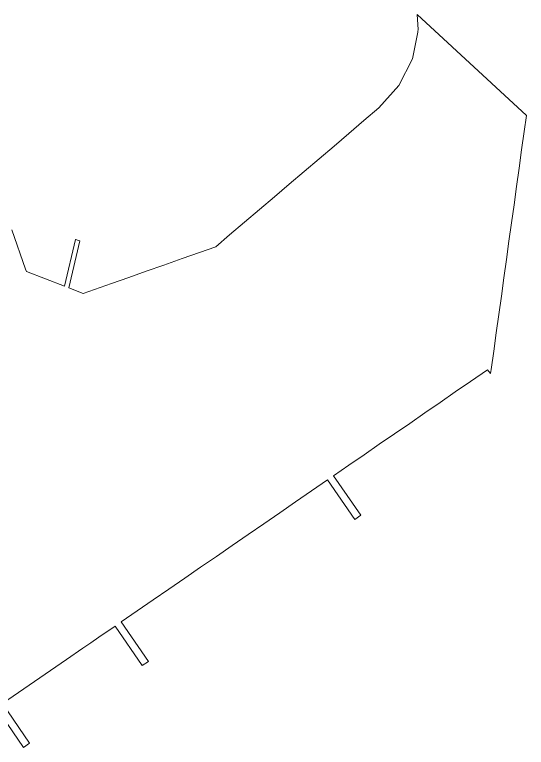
# Model space of a CAD drawing. Header units: metres. Extents: x 283062 to 284231, y 6112747 to 6113727.
# Drawn here: x 283809 to 284231, y 6112918 to 6113523 of the extents above; entities that cross this region are included whole.
import ezdxf

# ---------------------------------------------------------------- set-up
doc = ezdxf.new("R2010")
doc.units = ezdxf.units.M
doc.layers.add('Cadastre Land Parcels_SP_EXT', color=9, linetype='Continuous', lineweight=5)

msp = doc.modelspace()

# ---------------------------------------------------------------- linework, layer by layer
at = {"layer": 'Cadastre Land Parcels_SP_EXT', "color": 251, "linetype": 'Continuous', "lineweight": 15, "true_color": 0x636466}
msp.add_lwpolyline([(283793.84, 6112950.82), (283816.31, 6112918.17), (283821.33, 6112921.63), (283798.86, 6112954.27), (283838.53, 6112981.59), (283851.83, 6112990.75), (283865.14, 6112999.91), (283871.82, 6113004.51), (283878.45, 6113009.08), (283891.76, 6113018.24), (283914.23, 6112985.6), (283919.25, 6112989.06), (283896.78, 6113021.7), (283910.08, 6113030.86), (283923.14, 6113039.85), (283936.2, 6113048.84), (283949.25, 6113057.83), (283962.31, 6113066.82), (283975.37, 6113075.81), (283988.42, 6113084.8), (284001.48, 6113093.79), (284014.53, 6113102.78), (284027.59, 6113111.77), (284040.65, 6113120.76), (284053.7, 6113129.75), (284067, 6113138.91), (284089.48, 6113106.27), (284094.5, 6113109.73), (284072.02, 6113142.37), (284084.58, 6113151.01), (284097.13, 6113159.65), (284109.68, 6113168.3), (284122.24, 6113176.94), (284134.79, 6113185.59), (284147.34, 6113194.23), (284159.9, 6113202.87), (284172.45, 6113211.52), (284185.01, 6113220.16), (284198.94, 6113229.76), (284201.6, 6113226.7), (284202.07, 6113230.15), (284204.16, 6113245.25), (284206.24, 6113260.35), (284208.33, 6113275.45), (284210.42, 6113290.55), (284212.5, 6113305.64), (284212.5, 6113305.64), (284214.59, 6113320.74), (284216.67, 6113335.84), (284218.76, 6113350.94), (284220.85, 6113366.04), (284222.93, 6113381.14), (284225.02, 6113396.23), (284227.1, 6113411.33), (284229.19, 6113426.43), (284231.03, 6113439.72), (284141.09, 6113522.89), (284141.91, 6113510.72), (284141.54, 6113508.92), (284141.43, 6113508.36), (284137, 6113486.44), (284125.87, 6113464.31), (284109.31, 6113445.88), (284097.01, 6113435.41), (284084.71, 6113424.93), (284072.41, 6113414.46), (284060.11, 6113403.98), (284047.81, 6113393.51), (284035.51, 6113383.04), (284023.21, 6113372.56), (284010.91, 6113362.09), (283998.61, 6113351.61), (283986.31, 6113341.14), (283974.88, 6113331.4), (283961.52, 6113326.69), (283947.15, 6113321.61), (283931.91, 6113316.23), (283917.55, 6113311.17), (283903.18, 6113306.09), (283888.81, 6113301.02), (283865.52, 6113292.8), (283853.58, 6113297.41), (283862.64, 6113336.22), (283862.53, 6113336.25), (283860.88, 6113336.75), (283860.17, 6113336.98), (283859.47, 6113337.24), (283859.15, 6113337.38), (283850.13, 6113298.74), (283818.73, 6113310.87), (283818.02, 6113312.88), (283806.59, 6113345.2)], dxfattribs=at)

doc.saveas('drawing.dxf')
